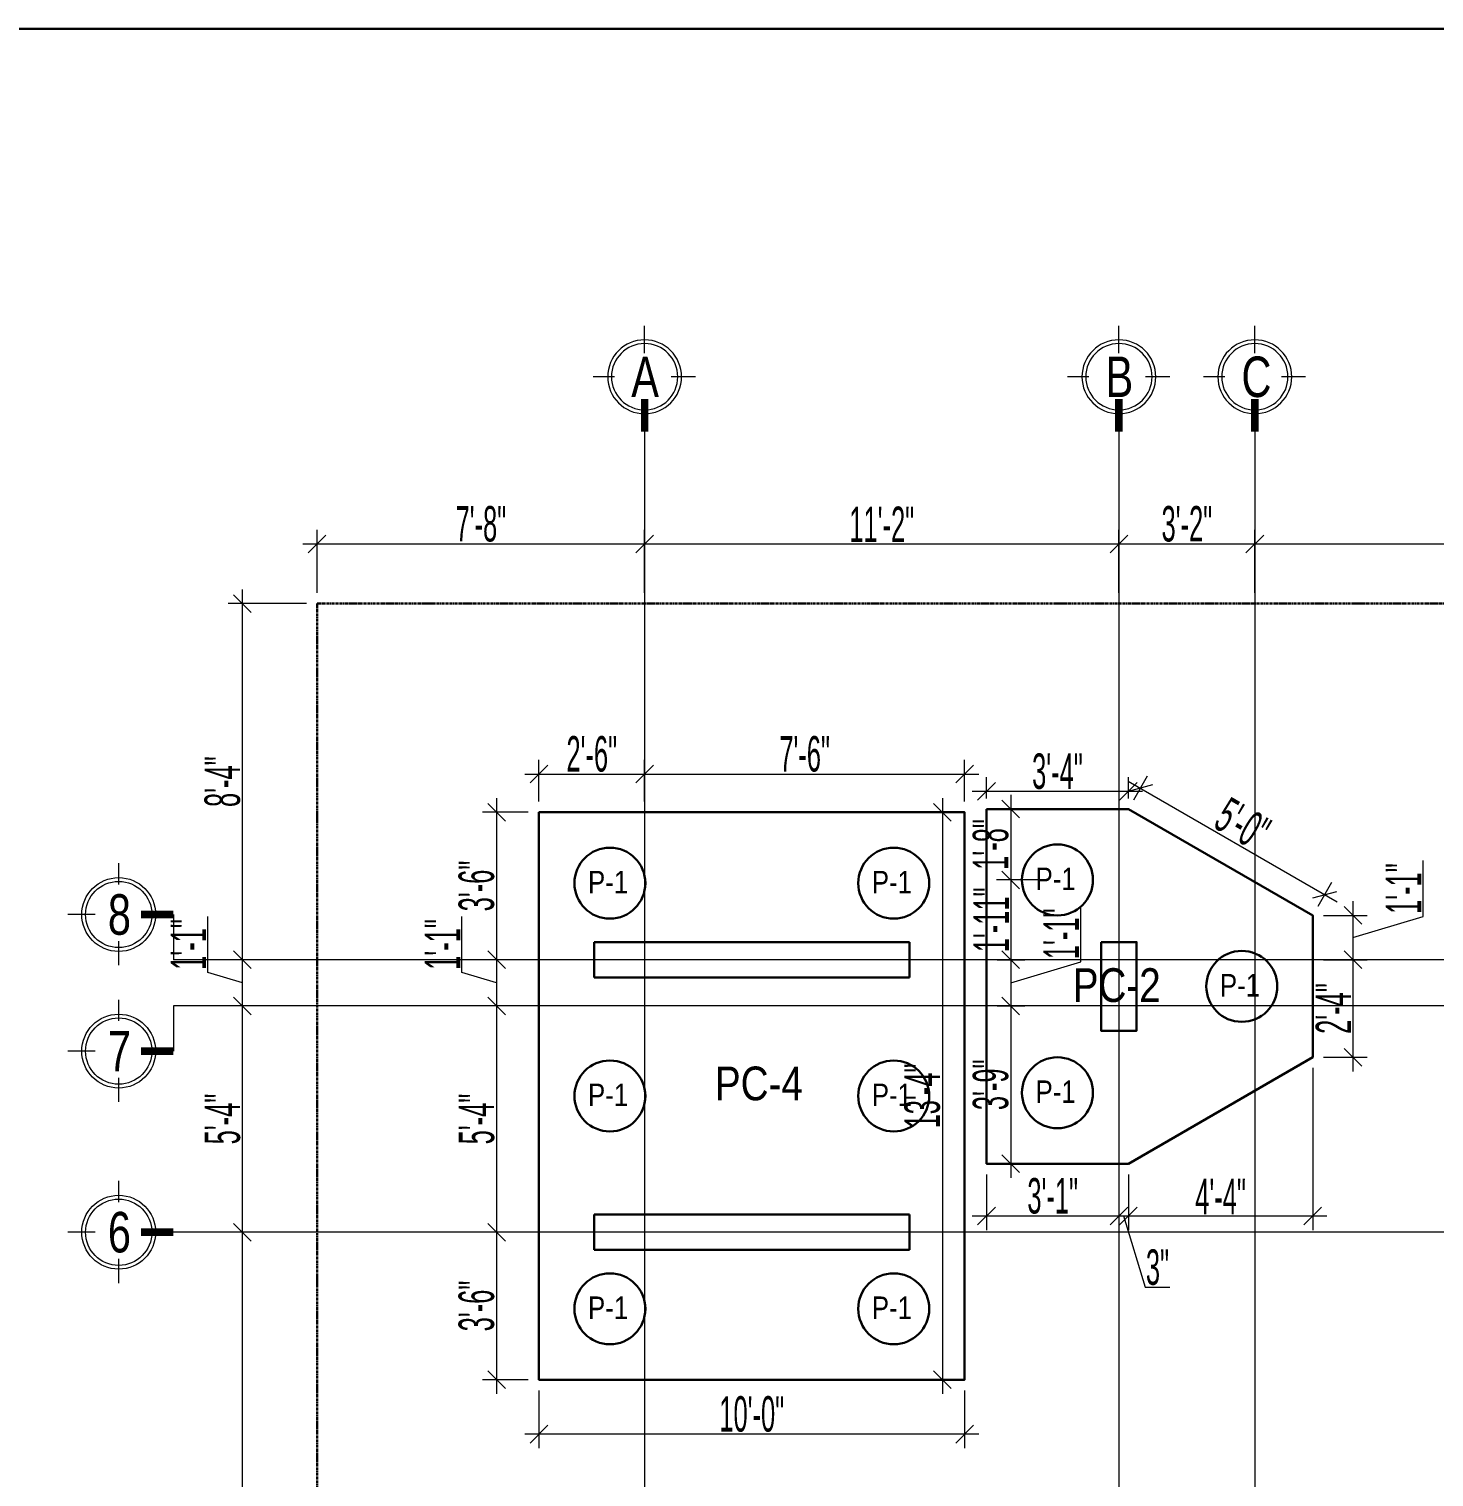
# Model space of a CAD drawing. Header units: inches. Extents: x 283072 to 301462, y 26630 to 62925.
# Drawn here: x 292617.7 to 293013.7, y 29615.8 to 30024.1 of the extents above; entities that cross this region are included whole.
import ezdxf

# ---------------------------------------------------------------- set-up
doc = ezdxf.new("R2010")
doc.units = ezdxf.units.IN
doc.header["$MEASUREMENT"] = 0
doc.header["$PDMODE"] = 2
for name, pattern in [('ACAD_ISO10W100', [18, 12, -3, 0, -3]), ('CENTER2', [1.125, 0.75, -0.125, 0.125, -0.125]), ('DASHDOT', [25.4, 12.7, -6.35, 0, -6.35])]:
    doc.linetypes.add(name, pattern=pattern)
doc.layers.get('0').update_dxf_attribs({"lineweight": 5})
for name, color, linetype, lineweight in [('BASE', 6, 'Continuous', 25), ('BUILDING_OUTER_P3', 1, 'Continuous', 35), ('column', 1, 'Continuous', 30), ('Dime.', 7, 'Continuous', 15), ('Dimension.', 7, 'Continuous', 5), ('E-D', 3, 'ACAD_ISO10W100', 20), ('Grid+Di', 194, 'CENTER2', 15), ('Pile-Anis', 1, 'Continuous', 30)]:
    doc.layers.add(name, color=color, linetype=linetype, lineweight=lineweight)
doc.styles.add('ltcnbt', font='swisscl.ttf', dxfattribs={"width": 0.7, "height": 10})
doc.styles.get("Standard").update_dxf_attribs({"font": 'ARIALN.TTF'})
doc.styles.add('style4', font='swisscl.ttf')
doc.dimstyles.new('SCALE-50', dxfattribs={"dimtxt": 9, "dimasz": 5, "dimexe": 4, "dimexo": 3, "dimgap": 0.5, "dimtad": 1, "dimdec": 0, "dimzin": 3, "dimdsep": 46, "dimlunit": 4, "dimtxsty": 'ltcnbt', "dimblk": 'OBLIQUE', "dimcen": 0.09375, "dimdle": 4, "dimclrd": 252, "dimclre": 252, "dimclrt": 7, "dimadec": 0, "dimazin": 0, "dimtfac": 1, "dimtdec": 0, "dimtofl": 0, "dimtmove": 1, "dimatfit": 3, "dimfxl": 3, "dimtolj": 1, "dimtzin": 0, "dimlwd": 15, "dimlwe": 15, "dimarcsym": 0})

# ---------------------------------------------------------------- blocks, each defined once
blk = doc.blocks.new('GN')
at = {"layer": 'Grid+Di', "color": 5, "linetype": 'ByBlock', "lineweight": 0}
for points in [[(0, 7.97), (0, 13.6)], [(-6.26, 0), (-13.44, 0)], [(0, -13.43), (0, -7.03)]]:
    blk.add_lwpolyline(points, dxfattribs=at)
at = {"layer": 'Grid+Di', "color": 5, "linetype": 'ByBlock', "lineweight": 0, "const_width": 2}
blk.add_lwpolyline([(14.47, 0), (5.86, 0)], dxfattribs=at)
at = {"layer": 'Grid+Di', "color": 5, "linetype": 'ByBlock'}
for radius in [9.76, 8.76]:
    blk.add_circle((0, 0), radius, dxfattribs=at)
blk = doc.blocks.new('_Oblique')
at = {"color": 0, "linetype": 'ByBlock', "lineweight": -2}
blk.add_line((-0.5, -0.5), (0.5, 0.5), dxfattribs=at)
blk = doc.blocks.new('*D417')
at = {"layer": 'Defpoints', "color": 0, "linetype": 'ByBlock', "lineweight": 30, "ltscale": 200, "transparency": 16777216}
for p in [(292677.87, 29684.85), (292698.92, 29684.85), (292698.92, 29516.85)]:
    blk.add_point(p, dxfattribs=at)
at = {"layer": 'Dimension.', "color": 252, "lineweight": 15, "ltscale": 200, "transparency": 16777216}
for p, q in [((292677.87, 29512.85), (292677.87, 29688.85)), ((292695.92, 29684.85), (292673.87, 29684.85)), ((292695.92, 29516.85), (292673.87, 29516.85))]:
    blk.add_line(p, q, dxfattribs=at)
at = {"layer": 'Dimension.', "color": 252, "linetype": 'ByBlock', "lineweight": 15, "ltscale": 200, "transparency": 16777216, "xscale": 5, "yscale": 5, "zscale": 5}
for p, rotation in [((292677.87, 29684.85), 90), ((292677.87, 29516.85), 270)]:
    blk.add_blockref('_Oblique', p, dxfattribs=dict(at, rotation=rotation))
at = {"layer": 'Dimension.', "color": 7, "linetype": 'ByBlock', "lineweight": 15, "ltscale": 200, "transparency": 16777216, "insert": (292672.25, 29600.85), "char_height": 10, "attachment_point": 5, "rotation": 90, "style": 'ltcnbt'}
blk.add_mtext('\\A1;14\'-0"', dxfattribs=at)
blk = doc.blocks.new('*D418')
at = {"layer": 'Defpoints', "color": 0, "linetype": 'ByBlock', "lineweight": 30, "ltscale": 200, "transparency": 16777216}
for p in [(292677.87, 29748.66), (292698.92, 29748.66), (292698.92, 29684.85)]:
    blk.add_point(p, dxfattribs=at)
at = {"layer": 'Dimension.', "color": 252, "lineweight": 15, "ltscale": 200, "transparency": 16777216}
for p, q in [((292677.87, 29680.85), (292677.87, 29752.66)), ((292695.92, 29748.66), (292673.87, 29748.66)), ((292695.92, 29684.85), (292673.87, 29684.85))]:
    blk.add_line(p, q, dxfattribs=at)
at = {"layer": 'Dimension.', "color": 252, "linetype": 'ByBlock', "lineweight": 15, "ltscale": 200, "transparency": 16777216, "xscale": 5, "yscale": 5, "zscale": 5}
for p, rotation in [((292677.87, 29748.66), 90), ((292677.87, 29684.85), 270)]:
    blk.add_blockref('_Oblique', p, dxfattribs=dict(at, rotation=rotation))
at = {"layer": 'Dimension.', "color": 7, "linetype": 'ByBlock', "lineweight": 15, "ltscale": 200, "transparency": 16777216, "insert": (292672.27, 29716.76), "char_height": 10, "attachment_point": 5, "rotation": 90, "style": 'ltcnbt'}
blk.add_mtext('\\A1;5\'-4"', dxfattribs=at)
blk = doc.blocks.new('*D419')
at = {"layer": 'Defpoints', "color": 0, "linetype": 'ByBlock', "lineweight": 30, "ltscale": 200, "transparency": 16777216}
for p in [(292677.87, 29761.66), (292698.92, 29761.66), (292698.92, 29748.66)]:
    blk.add_point(p, dxfattribs=at)
at = {"layer": 'Dimension.', "color": 252, "lineweight": 15, "ltscale": 200, "transparency": 16777216}
for p, q in [((292668.12, 29758.08), (292668.12, 29773.86)), ((292677.87, 29744.66), (292677.87, 29765.66)), ((292695.92, 29761.66), (292673.87, 29761.66)), ((292677.87, 29755.16), (292668.12, 29758.08)), ((292695.92, 29748.66), (292673.87, 29748.66))]:
    blk.add_line(p, q, dxfattribs=at)
at = {"layer": 'Dimension.', "color": 252, "linetype": 'ByBlock', "lineweight": 15, "ltscale": 200, "transparency": 16777216, "xscale": 5, "yscale": 5, "zscale": 5}
for p, rotation in [((292677.87, 29761.66), 90), ((292677.87, 29748.66), 270)]:
    blk.add_blockref('_Oblique', p, dxfattribs=dict(at, rotation=rotation))
at = {"layer": 'Dimension.', "color": 7, "linetype": 'ByBlock', "lineweight": 15, "ltscale": 200, "transparency": 16777216, "insert": (292662.62, 29765.97), "char_height": 10, "attachment_point": 5, "rotation": 90, "style": 'ltcnbt'}
blk.add_mtext('\\A1;1\'-1"', dxfattribs=at)
blk = doc.blocks.new('*D420')
at = {"layer": 'Defpoints', "color": 0, "linetype": 'ByBlock', "lineweight": 30, "ltscale": 200, "transparency": 16777216}
for p in [(292677.87, 29862.08), (292698.92, 29862.08), (292698.92, 29761.66)]:
    blk.add_point(p, dxfattribs=at)
at = {"layer": 'Dimension.', "color": 252, "lineweight": 15, "ltscale": 200, "transparency": 16777216}
for p, q in [((292677.87, 29757.66), (292677.87, 29866.08)), ((292695.92, 29862.08), (292673.87, 29862.08)), ((292695.92, 29761.66), (292673.87, 29761.66))]:
    blk.add_line(p, q, dxfattribs=at)
at = {"layer": 'Dimension.', "color": 252, "linetype": 'ByBlock', "lineweight": 15, "ltscale": 200, "transparency": 16777216, "xscale": 5, "yscale": 5, "zscale": 5}
for p, rotation in [((292677.87, 29862.08), 90), ((292677.87, 29761.66), 270)]:
    blk.add_blockref('_Oblique', p, dxfattribs=dict(at, rotation=rotation))
at = {"layer": 'Dimension.', "color": 7, "linetype": 'ByBlock', "lineweight": 15, "ltscale": 200, "transparency": 16777216, "insert": (292672.25, 29811.87), "char_height": 10, "attachment_point": 5, "rotation": 90, "style": 'ltcnbt'}
blk.add_mtext('\\A1;8\'-4"', dxfattribs=at)
blk = doc.blocks.new('*D421')
at = {"layer": 'Defpoints', "color": 0, "linetype": 'ByBlock', "lineweight": 30, "ltscale": 200, "transparency": 16777216}
for p in [(292791.23, 29878.89), (292698.92, 29862.08), (292791.23, 29862.08)]:
    blk.add_point(p, dxfattribs=at)
at = {"layer": 'Dimension.', "color": 252, "lineweight": 15, "ltscale": 200, "transparency": 16777216}
for p, q in [((292698.92, 29865.08), (292698.92, 29882.89)), ((292791.23, 29865.08), (292791.23, 29882.89)), ((292694.92, 29878.89), (292795.23, 29878.89))]:
    blk.add_line(p, q, dxfattribs=at)
at = {"layer": 'Dimension.', "color": 252, "linetype": 'ByBlock', "lineweight": 15, "ltscale": 200, "transparency": 16777216, "xscale": 5, "yscale": 5, "zscale": 5, "rotation": 180}
blk.add_blockref('_Oblique', (292698.92, 29878.89), dxfattribs=at)
at = {"layer": 'Dimension.', "color": 252, "linetype": 'ByBlock', "lineweight": 15, "ltscale": 200, "transparency": 16777216, "xscale": 5, "yscale": 5, "zscale": 5}
blk.add_blockref('_Oblique', (292791.23, 29878.89), dxfattribs=at)
at = {"layer": 'Dimension.', "color": 7, "linetype": 'ByBlock', "lineweight": 15, "ltscale": 200, "transparency": 16777216, "insert": (292745.08, 29884.51), "char_height": 10, "attachment_point": 5, "style": 'ltcnbt'}
blk.add_mtext('\\A1;7\'-8"', dxfattribs=at)
blk = doc.blocks.new('*D422')
at = {"layer": 'Defpoints', "color": 0, "linetype": 'ByBlock', "lineweight": 30, "ltscale": 200, "transparency": 16777216}
for p in [(292924.92, 29878.89), (292791.23, 29862.08), (292924.92, 29862.08)]:
    blk.add_point(p, dxfattribs=at)
at = {"layer": 'Dimension.', "color": 252, "lineweight": 15, "ltscale": 200, "transparency": 16777216}
for p, q in [((292791.23, 29865.08), (292791.23, 29882.89)), ((292924.92, 29865.08), (292924.92, 29882.89)), ((292787.23, 29878.89), (292928.92, 29878.89))]:
    blk.add_line(p, q, dxfattribs=at)
at = {"layer": 'Dimension.', "color": 252, "linetype": 'ByBlock', "lineweight": 15, "ltscale": 200, "transparency": 16777216, "xscale": 5, "yscale": 5, "zscale": 5, "rotation": 180}
blk.add_blockref('_Oblique', (292791.23, 29878.89), dxfattribs=at)
at = {"layer": 'Dimension.', "color": 252, "linetype": 'ByBlock', "lineweight": 15, "ltscale": 200, "transparency": 16777216, "xscale": 5, "yscale": 5, "zscale": 5}
blk.add_blockref('_Oblique', (292924.92, 29878.89), dxfattribs=at)
at = {"layer": 'Dimension.', "color": 7, "linetype": 'ByBlock', "lineweight": 15, "ltscale": 200, "transparency": 16777216, "insert": (292858.08, 29884.41), "char_height": 10, "attachment_point": 5, "style": 'ltcnbt'}
blk.add_mtext('\\A1;11\'-2"', dxfattribs=at)
blk = doc.blocks.new('*D423')
at = {"layer": 'Defpoints', "color": 0, "linetype": 'ByBlock', "lineweight": 30, "ltscale": 200, "transparency": 16777216}
for p in [(292963.23, 29878.89), (292924.92, 29862.08), (292963.23, 29862.08)]:
    blk.add_point(p, dxfattribs=at)
at = {"layer": 'Dimension.', "color": 252, "lineweight": 15, "ltscale": 200, "transparency": 16777216}
for p, q in [((292924.92, 29865.08), (292924.92, 29882.89)), ((292963.23, 29865.08), (292963.23, 29882.89)), ((292920.92, 29878.89), (292967.23, 29878.89))]:
    blk.add_line(p, q, dxfattribs=at)
at = {"layer": 'Dimension.', "color": 252, "linetype": 'ByBlock', "lineweight": 15, "ltscale": 200, "transparency": 16777216, "xscale": 5, "yscale": 5, "zscale": 5, "rotation": 180}
blk.add_blockref('_Oblique', (292924.92, 29878.89), dxfattribs=at)
at = {"layer": 'Dimension.', "color": 252, "linetype": 'ByBlock', "lineweight": 15, "ltscale": 200, "transparency": 16777216, "xscale": 5, "yscale": 5, "zscale": 5}
blk.add_blockref('_Oblique', (292963.23, 29878.89), dxfattribs=at)
at = {"layer": 'Dimension.', "color": 7, "linetype": 'ByBlock', "lineweight": 15, "ltscale": 200, "transparency": 16777216, "insert": (292944.08, 29884.51), "char_height": 10, "attachment_point": 5, "style": 'ltcnbt'}
blk.add_mtext('\\A1;3\'-2"', dxfattribs=at)
blk = doc.blocks.new('*D424')
at = {"layer": 'Defpoints', "color": 0, "linetype": 'ByBlock', "lineweight": 30, "ltscale": 200, "transparency": 16777216}
for p in [(293133.23, 29878.89), (292963.23, 29862.08), (293133.23, 29862.08)]:
    blk.add_point(p, dxfattribs=at)
at = {"layer": 'Dimension.', "color": 252, "lineweight": 15, "ltscale": 200, "transparency": 16777216}
for p, q in [((292963.23, 29865.08), (292963.23, 29882.89)), ((293133.23, 29865.08), (293133.23, 29882.89)), ((292959.23, 29878.89), (293137.23, 29878.89))]:
    blk.add_line(p, q, dxfattribs=at)
at = {"layer": 'Dimension.', "color": 252, "linetype": 'ByBlock', "lineweight": 15, "ltscale": 200, "transparency": 16777216, "xscale": 5, "yscale": 5, "zscale": 5, "rotation": 180}
blk.add_blockref('_Oblique', (292963.23, 29878.89), dxfattribs=at)
at = {"layer": 'Dimension.', "color": 252, "linetype": 'ByBlock', "lineweight": 15, "ltscale": 200, "transparency": 16777216, "xscale": 5, "yscale": 5, "zscale": 5}
blk.add_blockref('_Oblique', (293133.23, 29878.89), dxfattribs=at)
at = {"layer": 'Dimension.', "color": 7, "linetype": 'ByBlock', "lineweight": 15, "ltscale": 200, "transparency": 16777216, "insert": (293048.23, 29884.41), "char_height": 10, "attachment_point": 5, "style": 'ltcnbt'}
blk.add_mtext('\\A1;14\'-2"', dxfattribs=at)
blk = doc.blocks.new('WT43T2')
at = {"layer": 'column'}
for p, q in [((293094.37, 47288.89), (293094.37, 47298.89)), ((293183.32, 47298.89), (293094.37, 47298.89)), ((293183.32, 47298.89), (293183.32, 47288.89)), ((293183.32, 47288.89), (293094.37, 47288.89)), ((293094.37, 47212.08), (293094.37, 47222.08)), ((293183.32, 47222.08), (293094.37, 47222.08)), ((293183.32, 47222.08), (293094.37, 47222.08)), ((293094.37, 47212.08), (293094.37, 47222.08)), ((293183.32, 47222.08), (293183.32, 47212.08)), ((293183.32, 47222.08), (293183.32, 47212.08)), ((293183.32, 47212.08), (293094.37, 47212.08)), ((293183.32, 47212.08), (293094.37, 47212.08))]:
    blk.add_line(p, q, dxfattribs=at)
blk.add_lwpolyline([(293237.32, 47298.89), (293247.32, 47298.89), (293247.32, 47273.89), (293237.32, 47273.89)], close=True, dxfattribs=at)
blk = doc.blocks.new('*D307')
at = {"layer": 'Defpoints', "color": 0, "linetype": 'ByBlock', "lineweight": 30, "ltscale": 200, "transparency": 16777216}
for p in [(292791.23, 29814.03), (292761.44, 29803.26), (292791.23, 29803.26)]:
    blk.add_point(p, dxfattribs=at)
at = {"layer": 'Dimension.', "color": 252, "lineweight": 15, "ltscale": 200, "transparency": 16777216}
for p, q in [((292761.44, 29806.26), (292761.44, 29818.03)), ((292791.23, 29806.26), (292791.23, 29818.03)), ((292757.44, 29814.03), (292795.23, 29814.03))]:
    blk.add_line(p, q, dxfattribs=at)
at = {"layer": 'Dimension.', "color": 252, "linetype": 'ByBlock', "lineweight": 15, "ltscale": 200, "transparency": 16777216, "xscale": 5, "yscale": 5, "zscale": 5, "rotation": 180}
blk.add_blockref('_Oblique', (292761.44, 29814.03), dxfattribs=at)
at = {"layer": 'Dimension.', "color": 252, "linetype": 'ByBlock', "lineweight": 15, "ltscale": 200, "transparency": 16777216, "xscale": 5, "yscale": 5, "zscale": 5}
blk.add_blockref('_Oblique', (292791.23, 29814.03), dxfattribs=at)
at = {"layer": 'Dimension.', "color": 7, "linetype": 'ByBlock', "lineweight": 30, "ltscale": 200, "transparency": 16777216, "insert": (292776.34, 29819.65), "char_height": 10, "attachment_point": 5, "style": 'ltcnbt'}
blk.add_mtext('\\A1;2\'-6"', dxfattribs=at)
blk = doc.blocks.new('*D308')
at = {"layer": 'Defpoints', "color": 0, "linetype": 'ByBlock', "lineweight": 30, "ltscale": 200, "transparency": 16777216}
for p in [(292881.44, 29814.03), (292791.23, 29803.26), (292881.44, 29803.26)]:
    blk.add_point(p, dxfattribs=at)
at = {"layer": 'Dimension.', "color": 252, "lineweight": 15, "ltscale": 200, "transparency": 16777216}
for p, q in [((292791.23, 29806.26), (292791.23, 29818.03)), ((292881.44, 29806.26), (292881.44, 29818.03)), ((292787.23, 29814.03), (292885.44, 29814.03))]:
    blk.add_line(p, q, dxfattribs=at)
at = {"layer": 'Dimension.', "color": 252, "linetype": 'ByBlock', "lineweight": 15, "ltscale": 200, "transparency": 16777216, "xscale": 5, "yscale": 5, "zscale": 5, "rotation": 180}
blk.add_blockref('_Oblique', (292791.23, 29814.03), dxfattribs=at)
at = {"layer": 'Dimension.', "color": 252, "linetype": 'ByBlock', "lineweight": 15, "ltscale": 200, "transparency": 16777216, "xscale": 5, "yscale": 5, "zscale": 5}
blk.add_blockref('_Oblique', (292881.44, 29814.03), dxfattribs=at)
at = {"layer": 'Dimension.', "color": 7, "linetype": 'ByBlock', "lineweight": 30, "ltscale": 200, "transparency": 16777216, "insert": (292836.34, 29819.65), "char_height": 10, "attachment_point": 5, "style": 'ltcnbt'}
blk.add_mtext('\\A1;7\'-6"', dxfattribs=at)
blk = doc.blocks.new('*D309')
at = {"layer": 'Defpoints', "color": 0, "linetype": 'ByBlock', "lineweight": 30, "ltscale": 200, "transparency": 16777216}
for p in [(292761.44, 29803.26), (292749.49, 29761.66), (292761.44, 29761.66)]:
    blk.add_point(p, dxfattribs=at)
at = {"layer": 'Dimension.', "color": 252, "lineweight": 15, "ltscale": 200, "transparency": 16777216}
for p, q in [((292749.49, 29807.26), (292749.49, 29757.66)), ((292758.44, 29803.26), (292745.49, 29803.26)), ((292758.44, 29761.66), (292745.49, 29761.66))]:
    blk.add_line(p, q, dxfattribs=at)
at = {"layer": 'Dimension.', "color": 252, "linetype": 'ByBlock', "lineweight": 15, "ltscale": 200, "transparency": 16777216, "xscale": 5, "yscale": 5, "zscale": 5}
for p, rotation in [((292749.49, 29803.26), 90), ((292749.49, 29761.66), 270)]:
    blk.add_blockref('_Oblique', p, dxfattribs=dict(at, rotation=rotation))
at = {"layer": 'Dimension.', "color": 7, "linetype": 'ByBlock', "lineweight": 30, "ltscale": 200, "transparency": 16777216, "insert": (292743.86, 29782.46), "char_height": 10, "attachment_point": 5, "rotation": 90, "style": 'ltcnbt'}
blk.add_mtext('\\A1;3\'-6"', dxfattribs=at)
blk = doc.blocks.new('*D310')
at = {"layer": 'Defpoints', "color": 0, "linetype": 'ByBlock', "lineweight": 30, "ltscale": 200, "transparency": 16777216}
for p in [(292761.44, 29761.66), (292749.49, 29748.66), (292761.44, 29748.66)]:
    blk.add_point(p, dxfattribs=at)
at = {"layer": 'Dimension.', "color": 252, "lineweight": 15, "ltscale": 200, "transparency": 16777216}
for p, q in [((292739.74, 29758.08), (292739.74, 29773.86)), ((292749.49, 29765.66), (292749.49, 29744.66)), ((292758.44, 29761.66), (292745.49, 29761.66)), ((292749.49, 29755.16), (292739.74, 29758.08)), ((292758.44, 29748.66), (292745.49, 29748.66))]:
    blk.add_line(p, q, dxfattribs=at)
at = {"layer": 'Dimension.', "color": 252, "linetype": 'ByBlock', "lineweight": 15, "ltscale": 200, "transparency": 16777216, "xscale": 5, "yscale": 5, "zscale": 5}
for p, rotation in [((292749.49, 29761.66), 90), ((292749.49, 29748.66), 270)]:
    blk.add_blockref('_Oblique', p, dxfattribs=dict(at, rotation=rotation))
at = {"layer": 'Dimension.', "color": 7, "linetype": 'ByBlock', "lineweight": 30, "ltscale": 200, "transparency": 16777216, "insert": (292734.24, 29765.97), "char_height": 10, "attachment_point": 5, "rotation": 90, "style": 'ltcnbt'}
blk.add_mtext('\\A1;1\'-1"', dxfattribs=at)
blk = doc.blocks.new('*D311')
at = {"layer": 'Defpoints', "color": 0, "linetype": 'ByBlock', "lineweight": 30, "ltscale": 200, "transparency": 16777216}
for p in [(292761.44, 29748.66), (292749.49, 29684.85), (292761.44, 29684.85)]:
    blk.add_point(p, dxfattribs=at)
at = {"layer": 'Dimension.', "color": 252, "lineweight": 15, "ltscale": 200, "transparency": 16777216}
for p, q in [((292749.49, 29752.66), (292749.49, 29680.85)), ((292758.44, 29748.66), (292745.49, 29748.66)), ((292758.44, 29684.85), (292745.49, 29684.85))]:
    blk.add_line(p, q, dxfattribs=at)
at = {"layer": 'Dimension.', "color": 252, "linetype": 'ByBlock', "lineweight": 15, "ltscale": 200, "transparency": 16777216, "xscale": 5, "yscale": 5, "zscale": 5}
for p, rotation in [((292749.49, 29748.66), 90), ((292749.49, 29684.85), 270)]:
    blk.add_blockref('_Oblique', p, dxfattribs=dict(at, rotation=rotation))
at = {"layer": 'Dimension.', "color": 7, "linetype": 'ByBlock', "lineweight": 30, "ltscale": 200, "transparency": 16777216, "insert": (292743.89, 29716.76), "char_height": 10, "attachment_point": 5, "rotation": 90, "style": 'ltcnbt'}
blk.add_mtext('\\A1;5\'-4"', dxfattribs=at)
blk = doc.blocks.new('*D312')
at = {"layer": 'Defpoints', "color": 0, "linetype": 'ByBlock', "lineweight": 30, "ltscale": 200, "transparency": 16777216}
for p in [(292761.44, 29684.85), (292749.49, 29643.26), (292761.44, 29643.26)]:
    blk.add_point(p, dxfattribs=at)
at = {"layer": 'Dimension.', "color": 252, "lineweight": 15, "ltscale": 200, "transparency": 16777216}
for p, q in [((292749.49, 29688.85), (292749.49, 29639.26)), ((292758.44, 29684.85), (292745.49, 29684.85)), ((292758.44, 29643.26), (292745.49, 29643.26))]:
    blk.add_line(p, q, dxfattribs=at)
at = {"layer": 'Dimension.', "color": 252, "linetype": 'ByBlock', "lineweight": 15, "ltscale": 200, "transparency": 16777216, "xscale": 5, "yscale": 5, "zscale": 5}
for p, rotation in [((292749.49, 29684.85), 90), ((292749.49, 29643.26), 270)]:
    blk.add_blockref('_Oblique', p, dxfattribs=dict(at, rotation=rotation))
at = {"layer": 'Dimension.', "color": 7, "linetype": 'ByBlock', "lineweight": 30, "ltscale": 200, "transparency": 16777216, "insert": (292743.86, 29664.05), "char_height": 10, "attachment_point": 5, "rotation": 90, "style": 'ltcnbt'}
blk.add_mtext('\\A1;3\'-6"', dxfattribs=at)
blk = doc.blocks.new('*D313')
at = {"layer": 'Defpoints', "color": 0, "linetype": 'ByBlock', "lineweight": 30, "ltscale": 200, "transparency": 16777216}
for p in [(292881.44, 29803.26), (292875.17, 29643.26), (292881.44, 29643.26)]:
    blk.add_point(p, dxfattribs=at)
at = {"layer": 'Dimension.', "color": 252, "lineweight": 15, "ltscale": 200, "transparency": 16777216}
for p, q in [((292875.17, 29807.26), (292875.17, 29639.26)), ((292878.44, 29803.26), (292871.17, 29803.26)), ((292878.44, 29643.26), (292871.17, 29643.26))]:
    blk.add_line(p, q, dxfattribs=at)
at = {"layer": 'Dimension.', "color": 252, "linetype": 'ByBlock', "lineweight": 15, "ltscale": 200, "transparency": 16777216, "xscale": 5, "yscale": 5, "zscale": 5}
for p, rotation in [((292875.17, 29803.26), 90), ((292875.17, 29643.26), 270)]:
    blk.add_blockref('_Oblique', p, dxfattribs=dict(at, rotation=rotation))
at = {"layer": 'Dimension.', "color": 7, "linetype": 'ByBlock', "lineweight": 30, "ltscale": 200, "transparency": 16777216, "insert": (292869.55, 29723.26), "char_height": 10, "attachment_point": 5, "rotation": 90, "style": 'ltcnbt'}
blk.add_mtext('\\A1;13\'-4"', dxfattribs=at)
blk = doc.blocks.new('*D314')
at = {"layer": 'Defpoints', "color": 0, "linetype": 'ByBlock', "lineweight": 30, "ltscale": 200, "transparency": 16777216}
for p in [(292761.44, 29643.26), (292881.44, 29643.26), (292761.44, 29627.92)]:
    blk.add_point(p, dxfattribs=at)
at = {"layer": 'Dimension.', "color": 252, "lineweight": 15, "ltscale": 200, "transparency": 16777216}
for p, q in [((292761.44, 29640.26), (292761.44, 29623.92)), ((292881.44, 29640.26), (292881.44, 29623.92)), ((292885.44, 29627.92), (292757.44, 29627.92))]:
    blk.add_line(p, q, dxfattribs=at)
at = {"layer": 'Dimension.', "color": 252, "linetype": 'ByBlock', "lineweight": 15, "ltscale": 200, "transparency": 16777216, "xscale": 5, "yscale": 5, "zscale": 5, "rotation": 180}
blk.add_blockref('_Oblique', (292761.44, 29627.92), dxfattribs=at)
at = {"layer": 'Dimension.', "color": 252, "linetype": 'ByBlock', "lineweight": 15, "ltscale": 200, "transparency": 16777216, "xscale": 5, "yscale": 5, "zscale": 5}
blk.add_blockref('_Oblique', (292881.44, 29627.92), dxfattribs=at)
at = {"layer": 'Dimension.', "color": 7, "linetype": 'ByBlock', "lineweight": 30, "ltscale": 200, "transparency": 16777216, "insert": (292821.44, 29633.55), "char_height": 10, "attachment_point": 5, "style": 'ltcnbt'}
blk.add_mtext('\\A1;10\'-0"', dxfattribs=at)
blk = doc.blocks.new('*D315')
at = {"layer": 'Defpoints', "color": 0, "linetype": 'ByBlock', "lineweight": 30, "ltscale": 200, "transparency": 16777216}
for p in [(292887.6, 29804.16), (292894.41, 29784.16), (292907.6, 29784.16)]:
    blk.add_point(p, dxfattribs=at)
at = {"layer": 'Dimension.', "color": 252, "lineweight": 15, "ltscale": 200, "transparency": 16777216}
for p, q in [((292894.41, 29808.16), (292894.41, 29780.16)), ((292890.6, 29804.16), (292898.41, 29804.16)), ((292904.6, 29784.16), (292890.41, 29784.16))]:
    blk.add_line(p, q, dxfattribs=at)
at = {"layer": 'Dimension.', "color": 252, "linetype": 'ByBlock', "lineweight": 15, "ltscale": 200, "transparency": 16777216, "xscale": 5, "yscale": 5, "zscale": 5}
for p, rotation in [((292894.41, 29804.16), 90), ((292894.41, 29784.16), 270)]:
    blk.add_blockref('_Oblique', p, dxfattribs=dict(at, rotation=rotation))
at = {"layer": 'Dimension.', "color": 7, "linetype": 'ByBlock', "lineweight": 30, "ltscale": 200, "transparency": 16777216, "insert": (292888.79, 29794.16), "char_height": 10, "attachment_point": 5, "rotation": 90, "style": 'ltcnbt'}
blk.add_mtext('\\A1;1\'-8"', dxfattribs=at)
blk = doc.blocks.new('*D316')
at = {"layer": 'Defpoints', "color": 0, "linetype": 'ByBlock', "lineweight": 30, "ltscale": 200, "transparency": 16777216}
for p in [(292907.6, 29784.16), (292887.6, 29761.66), (292894.41, 29761.66)]:
    blk.add_point(p, dxfattribs=at)
at = {"layer": 'Dimension.', "color": 252, "lineweight": 15, "ltscale": 200, "transparency": 16777216}
for p, q in [((292894.41, 29788.16), (292894.41, 29757.66)), ((292904.6, 29784.16), (292890.41, 29784.16)), ((292890.6, 29761.66), (292898.41, 29761.66))]:
    blk.add_line(p, q, dxfattribs=at)
at = {"layer": 'Dimension.', "color": 252, "linetype": 'ByBlock', "lineweight": 15, "ltscale": 200, "transparency": 16777216, "xscale": 5, "yscale": 5, "zscale": 5}
for p, rotation in [((292894.41, 29784.16), 90), ((292894.41, 29761.66), 270)]:
    blk.add_blockref('_Oblique', p, dxfattribs=dict(at, rotation=rotation))
at = {"layer": 'Dimension.', "color": 7, "linetype": 'ByBlock', "lineweight": 30, "ltscale": 200, "transparency": 16777216, "insert": (292888.91, 29772.91), "char_height": 10, "attachment_point": 5, "rotation": 90, "style": 'ltcnbt'}
blk.add_mtext('\\A1;1\'-11"', dxfattribs=at)
blk = doc.blocks.new('*D317')
at = {"layer": 'Defpoints', "color": 0, "linetype": 'ByBlock', "lineweight": 30, "ltscale": 200, "transparency": 16777216}
for p in [(292887.6, 29761.66), (292887.6, 29748.66), (292894.41, 29748.66)]:
    blk.add_point(p, dxfattribs=at)
at = {"layer": 'Dimension.', "color": 252, "lineweight": 15, "ltscale": 200, "transparency": 16777216}
for p, q in [((292914.16, 29761.08), (292914.16, 29776.86)), ((292894.41, 29765.66), (292894.41, 29744.66)), ((292890.6, 29761.66), (292898.41, 29761.66)), ((292894.41, 29755.16), (292914.16, 29761.08)), ((292890.6, 29748.66), (292898.41, 29748.66))]:
    blk.add_line(p, q, dxfattribs=at)
at = {"layer": 'Dimension.', "color": 252, "linetype": 'ByBlock', "lineweight": 15, "ltscale": 200, "transparency": 16777216, "xscale": 5, "yscale": 5, "zscale": 5}
for p, rotation in [((292894.41, 29761.66), 90), ((292894.41, 29748.66), 270)]:
    blk.add_blockref('_Oblique', p, dxfattribs=dict(at, rotation=rotation))
at = {"layer": 'Dimension.', "color": 7, "linetype": 'ByBlock', "lineweight": 30, "ltscale": 200, "transparency": 16777216, "insert": (292908.66, 29768.97), "char_height": 10, "attachment_point": 5, "rotation": 90, "style": 'ltcnbt'}
blk.add_mtext('\\A1;1\'-1"', dxfattribs=at)
blk = doc.blocks.new('*D318')
at = {"layer": 'Defpoints', "color": 0, "linetype": 'ByBlock', "lineweight": 30, "ltscale": 200, "transparency": 16777216}
for p in [(292887.6, 29748.66), (292887.6, 29704.16), (292894.41, 29704.16)]:
    blk.add_point(p, dxfattribs=at)
at = {"layer": 'Dimension.', "color": 252, "lineweight": 15, "ltscale": 200, "transparency": 16777216}
for p, q in [((292894.41, 29752.66), (292894.41, 29700.16)), ((292890.6, 29748.66), (292898.41, 29748.66)), ((292890.6, 29704.16), (292898.41, 29704.16))]:
    blk.add_line(p, q, dxfattribs=at)
at = {"layer": 'Dimension.', "color": 252, "linetype": 'ByBlock', "lineweight": 15, "ltscale": 200, "transparency": 16777216, "xscale": 5, "yscale": 5, "zscale": 5}
for p, rotation in [((292894.41, 29748.66), 90), ((292894.41, 29704.16), 270)]:
    blk.add_blockref('_Oblique', p, dxfattribs=dict(at, rotation=rotation))
at = {"layer": 'Dimension.', "color": 7, "linetype": 'ByBlock', "lineweight": 30, "ltscale": 200, "transparency": 16777216, "insert": (292888.79, 29726.41), "char_height": 10, "attachment_point": 5, "rotation": 90, "style": 'ltcnbt'}
blk.add_mtext('\\A1;3\'-9"', dxfattribs=at)
blk = doc.blocks.new('*D319')
at = {"layer": 'Defpoints', "color": 0, "linetype": 'ByBlock', "lineweight": 30, "ltscale": 200, "transparency": 16777216}
for p in [(292887.6, 29704.16), (292924.92, 29704.16), (292924.92, 29689.43)]:
    blk.add_point(p, dxfattribs=at)
at = {"layer": 'Dimension.', "color": 252, "lineweight": 15, "ltscale": 200, "transparency": 16777216}
for p, q in [((292887.6, 29701.16), (292887.6, 29685.43)), ((292924.92, 29701.16), (292924.92, 29685.43)), ((292883.6, 29689.43), (292928.92, 29689.43))]:
    blk.add_line(p, q, dxfattribs=at)
at = {"layer": 'Dimension.', "color": 252, "linetype": 'ByBlock', "lineweight": 15, "ltscale": 200, "transparency": 16777216, "xscale": 5, "yscale": 5, "zscale": 5, "rotation": 180}
blk.add_blockref('_Oblique', (292887.6, 29689.43), dxfattribs=at)
at = {"layer": 'Dimension.', "color": 252, "linetype": 'ByBlock', "lineweight": 15, "ltscale": 200, "transparency": 16777216, "xscale": 5, "yscale": 5, "zscale": 5}
blk.add_blockref('_Oblique', (292924.92, 29689.43), dxfattribs=at)
at = {"layer": 'Dimension.', "color": 7, "linetype": 'ByBlock', "lineweight": 30, "ltscale": 200, "transparency": 16777216, "insert": (292906.26, 29695.05), "char_height": 10, "attachment_point": 5, "style": 'ltcnbt'}
blk.add_mtext('\\A1;3\'-1"', dxfattribs=at)
blk = doc.blocks.new('*D320')
at = {"layer": 'Defpoints', "color": 0, "linetype": 'ByBlock', "lineweight": 30, "ltscale": 200, "transparency": 16777216}
for p in [(292924.92, 29704.16), (292927.6, 29704.16), (292927.6, 29689.43)]:
    blk.add_point(p, dxfattribs=at)
at = {"layer": 'Dimension.', "color": 252, "lineweight": 15, "ltscale": 200, "transparency": 16777216}
for p, q in [((292924.92, 29701.16), (292924.92, 29685.43)), ((292927.6, 29701.16), (292927.6, 29685.43)), ((292920.92, 29689.43), (292931.6, 29689.43)), ((292926.26, 29689.43), (292932.29, 29669.32)), ((292932.29, 29669.32), (292939.28, 29669.32))]:
    blk.add_line(p, q, dxfattribs=at)
at = {"layer": 'Dimension.', "color": 252, "linetype": 'ByBlock', "lineweight": 15, "ltscale": 200, "transparency": 16777216, "xscale": 5, "yscale": 5, "zscale": 5, "rotation": 180}
blk.add_blockref('_Oblique', (292924.92, 29689.43), dxfattribs=at)
at = {"layer": 'Dimension.', "color": 252, "linetype": 'ByBlock', "lineweight": 15, "ltscale": 200, "transparency": 16777216, "xscale": 5, "yscale": 5, "zscale": 5}
blk.add_blockref('_Oblique', (292927.6, 29689.43), dxfattribs=at)
at = {"layer": 'Dimension.', "color": 7, "linetype": 'ByBlock', "lineweight": 30, "ltscale": 200, "transparency": 16777216, "insert": (292935.79, 29674.94), "char_height": 10, "attachment_point": 5, "style": 'ltcnbt'}
blk.add_mtext('\\A1;3"', dxfattribs=at)
blk = doc.blocks.new('*D321')
at = {"layer": 'Defpoints', "color": 0, "linetype": 'ByBlock', "lineweight": 30, "ltscale": 200, "transparency": 16777216}
for p in [(292979.56, 29734.16), (292927.6, 29704.16), (292979.56, 29689.43)]:
    blk.add_point(p, dxfattribs=at)
at = {"layer": 'Dimension.', "color": 252, "lineweight": 15, "ltscale": 200, "transparency": 16777216}
for p, q in [((292979.56, 29731.16), (292979.56, 29685.43)), ((292927.6, 29701.16), (292927.6, 29685.43)), ((292923.6, 29689.43), (292983.56, 29689.43))]:
    blk.add_line(p, q, dxfattribs=at)
at = {"layer": 'Dimension.', "color": 252, "linetype": 'ByBlock', "lineweight": 15, "ltscale": 200, "transparency": 16777216, "xscale": 5, "yscale": 5, "zscale": 5, "rotation": 180}
blk.add_blockref('_Oblique', (292927.6, 29689.43), dxfattribs=at)
at = {"layer": 'Dimension.', "color": 252, "linetype": 'ByBlock', "lineweight": 15, "ltscale": 200, "transparency": 16777216, "xscale": 5, "yscale": 5, "zscale": 5}
blk.add_blockref('_Oblique', (292979.56, 29689.43), dxfattribs=at)
at = {"layer": 'Dimension.', "color": 7, "linetype": 'ByBlock', "lineweight": 30, "ltscale": 200, "transparency": 16777216, "insert": (292953.58, 29694.93), "char_height": 10, "attachment_point": 5, "style": 'ltcnbt'}
blk.add_mtext('\\A1;4\'-4"', dxfattribs=at)
blk = doc.blocks.new('*D322')
at = {"layer": 'Defpoints', "color": 0, "linetype": 'ByBlock', "lineweight": 30, "ltscale": 200, "transparency": 16777216}
for p in [(292979.56, 29774.16), (292979.56, 29761.66), (292990.9, 29761.66)]:
    blk.add_point(p, dxfattribs=at)
at = {"layer": 'Dimension.', "color": 252, "lineweight": 15, "ltscale": 200, "transparency": 16777216}
for p, q in [((293010.65, 29773.83), (293010.65, 29789.61)), ((292990.9, 29778.16), (292990.9, 29757.66)), ((292982.56, 29774.16), (292994.9, 29774.16)), ((292990.9, 29767.91), (293010.65, 29773.83)), ((292982.56, 29761.66), (292994.9, 29761.66))]:
    blk.add_line(p, q, dxfattribs=at)
at = {"layer": 'Dimension.', "color": 252, "linetype": 'ByBlock', "lineweight": 15, "ltscale": 200, "transparency": 16777216, "xscale": 5, "yscale": 5, "zscale": 5}
for p, rotation in [((292990.9, 29774.16), 90), ((292990.9, 29761.66), 270)]:
    blk.add_blockref('_Oblique', p, dxfattribs=dict(at, rotation=rotation))
at = {"layer": 'Dimension.', "color": 7, "linetype": 'ByBlock', "lineweight": 30, "ltscale": 200, "transparency": 16777216, "insert": (293005.15, 29781.72), "char_height": 10, "attachment_point": 5, "rotation": 90, "style": 'ltcnbt'}
blk.add_mtext('\\A1;1\'-1"', dxfattribs=at)
blk = doc.blocks.new('*D323')
at = {"layer": 'Defpoints', "color": 0, "linetype": 'ByBlock', "lineweight": 30, "ltscale": 200, "transparency": 16777216}
for p in [(292979.56, 29761.66), (292979.56, 29734.16), (292990.9, 29734.16)]:
    blk.add_point(p, dxfattribs=at)
at = {"layer": 'Dimension.', "color": 252, "lineweight": 15, "ltscale": 200, "transparency": 16777216}
for p, q in [((292990.9, 29765.66), (292990.9, 29730.16)), ((292982.56, 29761.66), (292994.9, 29761.66)), ((292982.56, 29734.16), (292994.9, 29734.16))]:
    blk.add_line(p, q, dxfattribs=at)
at = {"layer": 'Dimension.', "color": 252, "linetype": 'ByBlock', "lineweight": 15, "ltscale": 200, "transparency": 16777216, "xscale": 5, "yscale": 5, "zscale": 5}
for p, rotation in [((292990.9, 29761.66), 90), ((292990.9, 29734.16), 270)]:
    blk.add_blockref('_Oblique', p, dxfattribs=dict(at, rotation=rotation))
at = {"layer": 'Dimension.', "color": 7, "linetype": 'ByBlock', "lineweight": 30, "ltscale": 200, "transparency": 16777216, "insert": (292985.38, 29747.91), "char_height": 10, "attachment_point": 5, "rotation": 90, "style": 'ltcnbt'}
blk.add_mtext('\\A1;2\'-4"', dxfattribs=at)
blk = doc.blocks.new('*D324')
at = {"layer": 'Defpoints', "color": 0, "linetype": 'ByBlock', "lineweight": 30, "ltscale": 200, "transparency": 16777216}
for p in [(292887.6, 29809.14), (292887.6, 29804.16), (292927.6, 29804.16)]:
    blk.add_point(p, dxfattribs=at)
at = {"layer": 'Dimension.', "color": 252, "lineweight": 15, "ltscale": 200, "transparency": 16777216}
for p, q in [((292887.6, 29807.16), (292887.6, 29813.14)), ((292927.6, 29807.16), (292927.6, 29813.14)), ((292931.6, 29809.14), (292883.6, 29809.14))]:
    blk.add_line(p, q, dxfattribs=at)
at = {"layer": 'Dimension.', "color": 252, "linetype": 'ByBlock', "lineweight": 15, "ltscale": 200, "transparency": 16777216, "xscale": 5, "yscale": 5, "zscale": 5, "rotation": 180}
blk.add_blockref('_Oblique', (292887.6, 29809.14), dxfattribs=at)
at = {"layer": 'Dimension.', "color": 252, "linetype": 'ByBlock', "lineweight": 15, "ltscale": 200, "transparency": 16777216, "xscale": 5, "yscale": 5, "zscale": 5}
blk.add_blockref('_Oblique', (292927.6, 29809.14), dxfattribs=at)
at = {"layer": 'Dimension.', "color": 7, "linetype": 'ByBlock', "lineweight": 30, "ltscale": 200, "transparency": 16777216, "insert": (292907.6, 29814.76), "char_height": 10, "attachment_point": 5, "style": 'ltcnbt'}
blk.add_mtext('\\A1;3\'-4"', dxfattribs=at)
blk = doc.blocks.new('*D325')
at = {"layer": 'Defpoints', "color": 0, "linetype": 'ByBlock', "lineweight": 30, "ltscale": 200, "transparency": 16777216}
for p in [(292927.6, 29804.16), (292982.95, 29780.03), (292979.56, 29774.16)]:
    blk.add_point(p, dxfattribs=at)
at = {"layer": 'Dimension.', "color": 252, "lineweight": 15, "ltscale": 200, "transparency": 16777216}
for p, q in [((292927.52, 29812.03), (292986.41, 29778.03)), ((292929.1, 29806.76), (292932.99, 29813.49)), ((292981.06, 29776.76), (292984.95, 29783.49))]:
    blk.add_line(p, q, dxfattribs=at)
at = {"layer": 'Dimension.', "color": 252, "linetype": 'ByBlock', "lineweight": 15, "ltscale": 200, "transparency": 16777216, "xscale": 5, "yscale": 5, "zscale": 5}
for p, rotation in [((292930.99, 29810.03), 149.9999999999992), ((292982.95, 29780.03), 329.9999999999991)]:
    blk.add_blockref('_Oblique', p, dxfattribs=dict(at, rotation=rotation))
at = {"layer": 'Dimension.', "color": 7, "linetype": 'ByBlock', "lineweight": 30, "ltscale": 200, "transparency": 16777216, "insert": (292959.78, 29799.9), "char_height": 10, "attachment_point": 5, "rotation": 330, "style": 'ltcnbt'}
blk.add_mtext('\\A1;5\'-0"', dxfattribs=at)

msp = doc.modelspace()

# ---------------------------------------------------------------- linework, layer by layer
at = {"layer": 'BASE', "color": 156, "linetype": 'ByBlock', "lineweight": 30}
msp.add_lwpolyline([(292761.44274, 29803.25502), (292881.44274, 29803.25502), (292881.44274, 29643.25502), (292761.44274, 29643.25502)], close=True, dxfattribs=at)
msp.add_lwpolyline([(292887.5996, 29804.15949), (292887.5996, 29704.15949), (292927.5996, 29704.15949), (292979.56113, 29734.15949), (292979.56113, 29774.15949), (292927.5996, 29804.15949), (292887.5996, 29804.15949)], dxfattribs=at)
at = {"layer": 'BUILDING_OUTER_P3', "linetype": 'DASHDOT', "lineweight": 30, "ltscale": 0.02}
for p, q in [((292698.92011, 28707.07655), (292698.92011, 29862.07655)), ((292698.92011, 29862.07655), (293186.92011, 29862.07655)), ((292698.92011, 28707.07655), (292698.92011, 29862.07655))]:
    msp.add_line(p, q, dxfattribs=at)
at = {"layer": 'Dimension.', "color": 6, "linetype": 'ByBlock', "lineweight": 30, "ltscale": 200}
msp.add_line((290407.92011, 30024.07655), (297115.92011, 30024.07655), dxfattribs=at)
at = {"layer": 'Grid+Di', "linetype": 'ByBlock', "lineweight": 15, "ltscale": 200}
for p, q in [((292791.23038, 29910.5805), (292791.23038, 28644.47835)), ((292924.92011, 29910.5805), (292924.92011, 28644.47835)), ((292963.23261, 29910.5805), (292963.23261, 28644.47835)), ((292658.42321, 29774.41678), (292658.42321, 29761.65949)), ((293233.75505, 29761.65949), (292658.42321, 29761.65949)), ((293233.75505, 29748.65949), (292658.42321, 29748.65949)), ((292658.42321, 29748.65949), (292658.42321, 29735.9022)), ((293233.75505, 29684.85054), (292658.42321, 29684.85054))]:
    msp.add_line(p, q, dxfattribs=at)
at = {"layer": 'Pile-Anis', "linetype": 'ByBlock'}
for centre in [(292781.44274, 29783.25502), (292861.44274, 29783.25502), (292907.5996, 29784.15949), (292959.56113, 29754.15949), (292781.44274, 29723.25502), (292861.44274, 29723.25502), (292907.5996, 29724.15949), (292781.44274, 29663.25502), (292861.44274, 29663.25502)]:
    msp.add_circle(centre, 10, dxfattribs=at)

# ---------------------------------------------------------------- block references
at = {"layer": 'column', "linetype": 'ByBlock', "lineweight": 15}
msp.add_blockref('WT43T2', (-317.40262, -17532.22653), dxfattribs=at)
at = {"layer": 'Dime.', "xscale": -1.066601249971427, "yscale": 1.066601249971427, "zscale": 1.06660125, "rotation": 90}
for p in [(292791.23038, 29926.01538), (292924.92011, 29926.01538), (292963.23261, 29926.01538)]:
    msp.add_blockref('GN', p, dxfattribs=at)
at = {"layer": 'Dime.', "xscale": 1.066601249971427, "yscale": 1.066601249971427, "zscale": 1.06660125}
for p in [(292642.98832, 29774.41678), (292642.98832, 29735.9022), (292642.98832, 29684.85054)]:
    msp.add_blockref('GN', p, dxfattribs=at)

# ---------------------------------------------------------------- texts
at = {"layer": 'Dime.', "style": 'style4'}
for s, p in [('A', (292787.46581, 29920.32115, 0.75826)), ('B', (292921.15554, 29920.32115, 0.75826)), ('C', (292959.46805, 29920.32115, 0.75826)), ('8', (292639.93786, 29768.72254, 0.75826)), ('7', (292639.93786, 29730.20796, 0.75826)), ('6', (292639.93786, 29679.1563, 0.75826))]:
    msp.add_text(s, height=11.4075, dxfattribs=at).set_placement(p)
at = {"layer": 'E-D', "linetype": 'ByBlock'}
for s, height, p in [('P-1', 6.336, (292775.2841, 29780.38903)), ('P-1', 6.336, (292855.2841, 29780.38903)), ('P-1', 6.336, (292901.44096, 29781.2935)), ('PC-2', 9.504, (292911.90713, 29749.763)), ('P-1', 6.336, (292953.40249, 29751.2935)), ('PC-4', 9.504, (292811.03986, 29722.0408)), ('P-1', 6.336, (292775.2841, 29720.38903)), ('P-1', 6.336, (292855.2841, 29720.38903)), ('P-1', 6.336, (292901.44096, 29721.2935)), ('P-1', 6.336, (292775.2841, 29660.38903)), ('P-1', 6.336, (292855.2841, 29660.38903))]:
    msp.add_text(s, height=height, dxfattribs=at).set_placement(p)

# ---------------------------------------------------------------- dimensions: what is measured, and where the dimension line sits
at = {"layer": 'Dimension.', "linetype": 'ByBlock', "lineweight": 15, "ltscale": 200}
for base, p1, p2, picture, middle in [((292791.23038, 29878.88923), (292698.92011, 29862.07655), (292791.23038, 29862.07655), '*D421', (292745.07524, 29884.51046)), ((292924.92011, 29878.88923), (292791.23038, 29862.07655), (292924.92011, 29862.07655), '*D422', (292858.07524, 29884.40889)), ((292963.23261, 29878.88923), (292924.92011, 29862.07655), (292963.23261, 29862.07655), '*D423', (292944.07636, 29884.51046)), ((293133.23261, 29878.88923), (292963.23261, 29862.07655), (293133.23261, 29862.07655), '*D424', (293048.23261, 29884.40889))]:
    dim = msp.add_linear_dim(base=base, p1=p1, p2=p2, dimstyle='SCALE-50', dxfattribs=at)
    dim.commit()
    dim.dimension.update_dxf_attribs({"geometry": picture, "text_midpoint": middle})
for base, p1, p2, picture, middle in [((292677.86994, 29862.07655), (292698.92011, 29761.65949), (292698.92011, 29862.07655), '*D420', (292672.24871, 29811.86802)), ((292677.86994, 29761.65949), (292698.92011, 29748.65949), (292698.92011, 29761.65949), '*D419', (292662.61994, 29758.58449)), ((292677.86994, 29748.65949), (292698.92011, 29684.85054), (292698.92011, 29748.65949), '*D418', (292672.26837, 29716.75502)), ((292677.86994, 29684.85054), (292698.92011, 29516.85054), (292698.92011, 29684.85054), '*D417', (292672.24871, 29600.85054))]:
    dim = msp.add_linear_dim(base=base, p1=p1, p2=p2, angle=90, dimstyle='SCALE-50', dxfattribs=at)
    dim.commit()
    dim.dimension.update_dxf_attribs({"geometry": picture, "text_midpoint": middle})
at = {"layer": 'Dimension.', "color": 6, "linetype": 'ByBlock', "lineweight": 30, "ltscale": 200}
for base, p1, p2, picture, middle in [((292791.23038, 29814.02663), (292761.44274, 29803.25502), (292791.23038, 29803.25502), '*D307', (292776.33656, 29819.64786)), ((292881.44274, 29814.02663), (292791.23038, 29803.25502), (292881.44274, 29803.25502), '*D308', (292836.33656, 29819.64786)), ((292887.5996, 29809.14371), (292927.5996, 29804.15949), (292887.5996, 29804.15949), '*D324', (292907.5996, 29814.76494)), ((292979.56113, 29689.42889), (292927.5996, 29704.15949), (292979.56113, 29734.15949), '*D321', (292953.58036, 29694.92889)), ((292924.92011, 29689.42889), (292887.5996, 29704.15949), (292924.92011, 29704.15949), '*D319', (292906.25985, 29695.05012)), ((292927.5996, 29689.42889), (292924.92011, 29704.15949), (292927.5996, 29704.15949), '*D320', (292932.79396, 29674.93642)), ((292761.44274, 29627.92449), (292881.44274, 29643.25502), (292761.44274, 29643.25502), '*D314', (292821.44274, 29633.54572))]:
    dim = msp.add_linear_dim(base=base, p1=p1, p2=p2, dimstyle='SCALE-50', dxfattribs=at)
    dim.commit()
    dim.dimension.update_dxf_attribs({"geometry": picture, "text_midpoint": middle})
dim = msp.add_aligned_dim(p1=(292927.5996, 29804.15949), p2=(292979.56113, 29774.15949), distance=6.7789, dimstyle='SCALE-50', dxfattribs=at)
dim.commit()
dim.dimension.update_dxf_attribs({"geometry": '*D325', "text_midpoint": (292959.78043, 29799.89831)})
for base, p1, p2, picture, middle in [((292749.48735, 29761.65949), (292761.44274, 29803.25502), (292761.44274, 29761.65949), '*D309', (292743.85956, 29782.45725)), ((292875.171, 29643.25502), (292881.44274, 29803.25502), (292881.44274, 29643.25502), '*D313', (292869.54976, 29723.25502)), ((292894.41178, 29784.15949), (292887.5996, 29804.15949), (292907.5996, 29784.15949), '*D315', (292888.79055, 29794.15949)), ((292990.8985110428, 29761.6594873942), (292979.5611254595, 29774.1594873941), (292979.5611254595, 29761.6594873941), '*D322', (293005.1485110428, 29774.3344873941)), ((292894.4117836447, 29761.6594873942), (292907.5996012324, 29784.1594873941), (292887.5996012324, 29761.6594873941), '*D316', (292888.9117836446, 29772.9094873941)), ((292894.41178, 29748.65949), (292887.5996, 29761.65949), (292887.5996, 29748.65949), '*D317', (292908.66178, 29761.58449)), ((292749.48735, 29748.65949), (292761.44274, 29761.65949), (292761.44274, 29748.65949), '*D310', (292734.23735, 29758.58449)), ((292990.8985110428, 29734.1594873942), (292979.5611254595, 29761.6594873941), (292979.5611254595, 29734.1594873941), '*D323', (292985.3788518029, 29747.9094873941)), ((292749.48735, 29684.85054), (292761.44274, 29748.65949), (292761.44274, 29684.85054), '*D311', (292743.88578, 29716.75502)), ((292894.4117836447, 29704.1594873942), (292887.5996012324, 29748.6594873941), (292887.5996012324, 29704.1594873941), '*D318', (292888.7905516656, 29726.4094873941)), ((292749.48735, 29643.25502), (292761.44274, 29684.85054), (292761.44274, 29643.25502), '*D312', (292743.85956, 29664.05278))]:
    dim = msp.add_linear_dim(base=base, p1=p1, p2=p2, angle=90, dimstyle='SCALE-50', dxfattribs=at)
    dim.commit()
    dim.dimension.update_dxf_attribs({"geometry": picture, "text_midpoint": middle})

doc.saveas('drawing.dxf')
